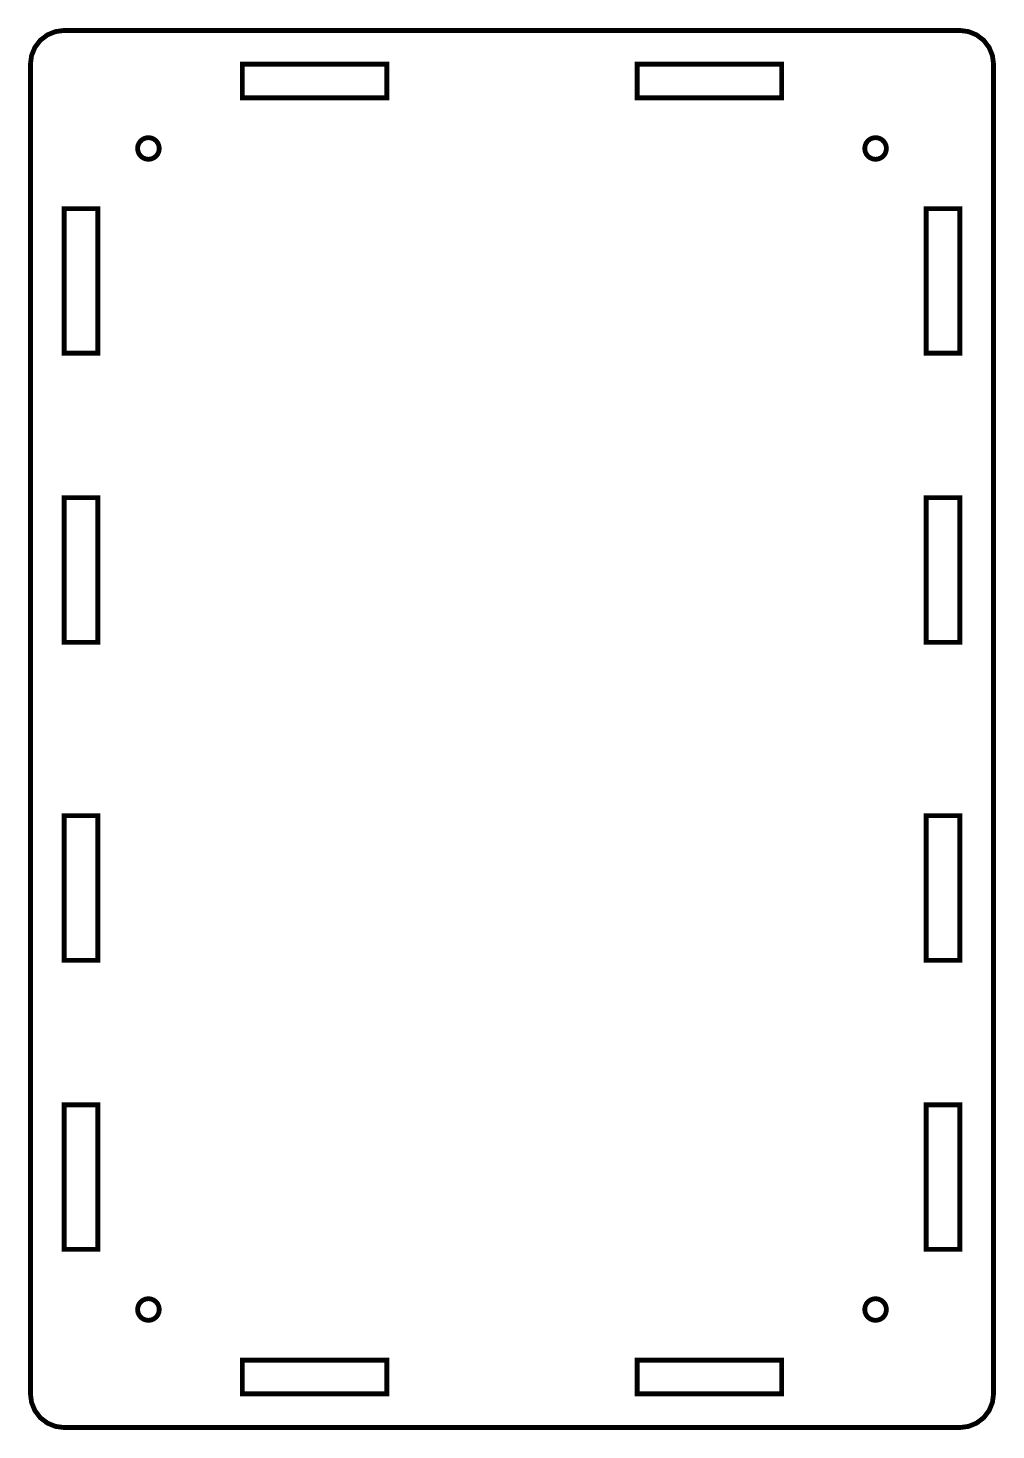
# Model space of a CAD drawing. Extents: x 0.4 to 8.3, y 0.4 to 11.8.
import ezdxf

# ---------------------------------------------------------------- set-up
doc = ezdxf.new("R2010")
doc.units = 0
doc.layers.get('0').update_dxf_attribs({"linetype": 'CONTINUOUS'})

msp = doc.modelspace()

# ---------------------------------------------------------------- linework, layer by layer
at = {"color": 5, "const_width": 0.03937}
for points in [[(7.99214, 11.8146), (0.669271, 11.8146), (0.597982, 11.8052), (0.531521, 11.7777), (0.474393, 11.7339), (0.43061, 11.6768), (0.403103, 11.6103), (0.393718, 11.5391), (0.393718, 0.672906), (0.403103, 0.601563), (0.43061, 0.535101), (0.474393, 0.478028), (0.531521, 0.434244), (0.597982, 0.406685), (0.669271, 0.397299), (7.99214, 0.397299), (8.06347, 0.406685), (8.12993, 0.434244), (8.18701, 0.478028), (8.23079, 0.535101), (8.25831, 0.601563), (8.26774, 0.672906), (8.26774, 11.5391), (8.25831, 11.6103), (8.23079, 11.6768), (8.18701, 11.7339), (8.12993, 11.7777), (8.06347, 11.8052), (7.99214, 11.8146)], [(2.12597, 11.2635), (2.12597, 11.5391), (3.30707, 11.5391), (3.30707, 11.2635), (2.12597, 11.2635)], [(6.53543, 11.2635), (5.35433, 11.2635), (5.35433, 11.5391), (6.53543, 11.5391), (6.53543, 11.2635)], [(1.33534, 10.9357), (1.35829, 10.9386), (1.38118, 10.9357), (1.40256, 10.9268), (1.4209, 10.9127), (1.435, 10.8944), (1.44385, 10.873), (1.44683, 10.85), (1.44385, 10.8272), (1.435, 10.8058), (1.4209, 10.7874), (1.40256, 10.7733), (1.38118, 10.7645), (1.35829, 10.7615), (1.33534, 10.7645), (1.31397, 10.7733), (1.29563, 10.7874), (1.28158, 10.8058), (1.27268, 10.8272), (1.26969, 10.85), (1.27268, 10.873), (1.28158, 10.8944), (1.29563, 10.9127), (1.31397, 10.9268), (1.33534, 10.9357)], [(7.30317, 10.9386), (7.32607, 10.9357), (7.34744, 10.9268), (7.36578, 10.9127), (7.37989, 10.8944), (7.38872, 10.873), (7.39171, 10.85), (7.38872, 10.8272), (7.37989, 10.8058), (7.36578, 10.7874), (7.34744, 10.7733), (7.32607, 10.7645), (7.30317, 10.7615), (7.28022, 10.7645), (7.25885, 10.7733), (7.2405, 10.7874), (7.22646, 10.8058), (7.21761, 10.8272), (7.21457, 10.85), (7.21761, 10.873), (7.22646, 10.8944), (7.2405, 10.9127), (7.25885, 10.9268), (7.28022, 10.9357), (7.30317, 10.9386)], [(0.944879, 10.358), (0.944879, 9.17681), (0.669271, 9.17681), (0.669271, 10.358), (0.944879, 10.358)], [(7.71653, 9.17681), (7.71653, 10.358), (7.99214, 10.358), (7.99214, 9.17681), (7.71653, 9.17681)], [(0.944879, 7.99571), (0.944879, 6.81461), (0.669271, 6.81461), (0.669271, 7.99571), (0.944879, 7.99571)], [(7.71653, 7.99571), (7.99214, 7.99571), (7.99214, 6.81461), (7.71653, 6.81461), (7.71653, 7.99571)], [(0.944879, 5.39729), (0.944879, 4.21619), (0.669271, 4.21619), (0.669271, 5.39729), (0.944879, 5.39729)], [(7.71653, 5.39729), (7.99214, 5.39729), (7.99214, 4.21619), (7.71653, 4.21619), (7.71653, 5.39729)], [(0.669271, 3.0351), (0.944879, 3.0351), (0.944879, 1.854), (0.669271, 1.854), (0.669271, 3.0351)], [(7.99214, 1.854), (7.71653, 1.854), (7.71653, 3.0351), (7.99214, 3.0351), (7.99214, 1.854)], [(1.26969, 1.36187), (1.27268, 1.38482), (1.28158, 1.40614), (1.29563, 1.42453), (1.31397, 1.43858), (1.33534, 1.44743), (1.35829, 1.45047), (1.38118, 1.44743), (1.40256, 1.43858), (1.4209, 1.42453), (1.435, 1.40614), (1.44385, 1.38482), (1.44683, 1.36187), (1.44385, 1.33898), (1.435, 1.3176), (1.4209, 1.29926), (1.40256, 1.28516), (1.38118, 1.27631), (1.35829, 1.27327), (1.33534, 1.27631), (1.31397, 1.28516), (1.29563, 1.29926), (1.28158, 1.3176), (1.27268, 1.33898), (1.26969, 1.36187)], [(7.30317, 1.27327), (7.28022, 1.27631), (7.25885, 1.28516), (7.2405, 1.29926), (7.22646, 1.3176), (7.21761, 1.33898), (7.21457, 1.36187), (7.21761, 1.38482), (7.22646, 1.40614), (7.2405, 1.42453), (7.25885, 1.43858), (7.28022, 1.44743), (7.30317, 1.45047), (7.32607, 1.44743), (7.34744, 1.43858), (7.36578, 1.42453), (7.37989, 1.40614), (7.38872, 1.38482), (7.39171, 1.36187), (7.38872, 1.33898), (7.37989, 1.3176), (7.36578, 1.29926), (7.34744, 1.28516), (7.32607, 1.27631), (7.30317, 1.27327)], [(2.12597, 0.948514), (3.30707, 0.948514), (3.30707, 0.672906), (2.12597, 0.672906), (2.12597, 0.948514)], [(5.35433, 0.672906), (5.35433, 0.948514), (6.53543, 0.948514), (6.53543, 0.672906), (5.35433, 0.672906)]]:
    msp.add_lwpolyline(points, close=True, dxfattribs=at)

doc.saveas('drawing.dxf')
